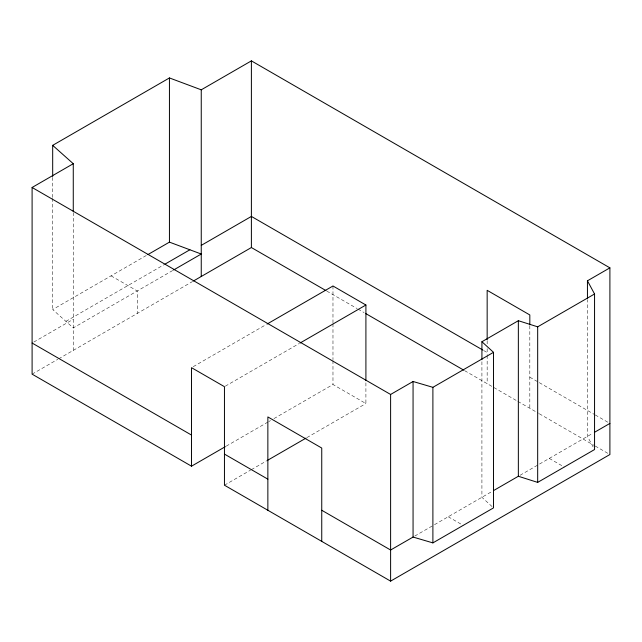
<?xml version="1.0" encoding="UTF-8"?>
<svg xmlns="http://www.w3.org/2000/svg" width="642" height="642" viewBox="0 0 642 642"><rect width="100%" height="100%" fill="white"/><g stroke="black" fill="none" stroke-linecap="round" stroke-linejoin="round"><path stroke-width="0.48" stroke-dasharray="3.21 2.41" d="M172.714 270.499L73.268 327.918L52.684 309.548L147.122 255.026M65.909 321.353L164.055 264.689M33.817 342.05L73.268 319.275M32.1 374.15L57.828 359.295M58.687 358.806L192.6 281.485M193.258 366.662L266.149 324.579M225.318 386.179L299.084 343.59M226.233 446.15L267.891 422.099M268.757 421.601L270.491 420.598M273.965 418.592L332.973 384.518L365.908 403.537L365.908 381.637M224.451 485.208L250.484 470.169M251.351 469.671L266.109 461.157M306.892 437.603L365.908 403.537M414.772 536.062L433.647 525.172M434.506 524.674L492.021 491.467M520.068 475.281L592.63 433.382M483.691 350.54L487.158 352.546M529.819 377.175L538.429 382.15M539.288 382.648L594.404 414.459M595.262 414.957L608.175 422.42M326.818 291.091L357.161 308.601M358.027 309.107L364.094 312.606M464.656 370.667L517.019 400.897M517.869 401.394L538.429 413.255M539.288 413.753L594.404 445.572M595.262 446.07L609.9 454.52M549.279 458.412L564.246 467.055M111.058 275.843L137.26 290.97L137.26 313.44M448.236 516.746L463.203 525.389M492.069 506.562L481.917 497.301L481.917 360.684M593.136 446.92L587.446 436.375L587.446 299.758M529.819 325.815L529.819 408.288M487.158 340.693L487.158 344.642M487.158 348.598L487.158 354.488M487.158 355.459L487.158 383.659M332.973 285.995L332.973 322.822M332.973 323.817L332.973 359.64M332.973 360.635L332.973 384.518M73.268 212.574L73.268 350.388M52.684 177.385L52.684 197.407M52.684 198.41L52.684 309.548"/><path stroke-width="0.96" d="M52.684 176.381L52.684 145.349L169.44 77.939L201.251 89.816L251.391 60.87L609.9 267.85L609.9 454.52L390.609 581.13L224.451 485.208L224.451 386.685L191.517 367.665L191.517 466.188L225.366 446.647M191.517 466.188L32.1 374.15L32.1 187.48L73.268 163.71L52.684 145.349M147.981 254.529L169.44 242.138L201.251 254.023L173.573 270.001M164.914 264.191L189.88 249.778M201.251 245.38L251.391 216.426L482.824 350.042M193.467 280.987L251.391 247.539L325.951 290.585M267.024 324.082L332.973 285.995L365.908 305.014L365.908 380.642M299.95 343.093L365.908 305.014M266.976 460.651L306.025 438.109M32.1 187.48L390.609 394.461L413.063 381.492L432.893 387.327L493.513 352.33L481.917 341.737L518.351 320.703L537.675 326.834L594.556 293.988L587.446 280.811L609.9 267.85M493.513 352.33L493.513 507.886L432.893 542.891L413.063 537.057L390.609 550.017L321.746 510.262M493.706 490.496L518.351 476.268L537.675 482.391L594.556 449.552L594.556 293.988M594.356 432.387L609.9 423.415M365.828 313.609L463.789 370.169M32.1 343.037L191.517 435.075M224.451 454.095L267.858 479.157M587.446 280.811L587.446 298.763M537.675 326.834L537.675 482.391M529.819 324.828L529.819 314.949L487.158 290.32L487.158 339.706M518.351 320.703L518.351 476.268M481.917 341.737L481.917 359.689M432.893 387.327L432.893 542.891M413.063 381.492L413.063 537.057M390.609 394.461L390.609 581.13M321.746 541.375L321.746 448.044L267.858 416.931L267.858 510.27M251.391 60.87L251.391 247.539M201.251 89.816L201.251 276.493M169.44 77.939L169.44 242.138M73.268 163.71L73.268 211.579"/></g></svg>
